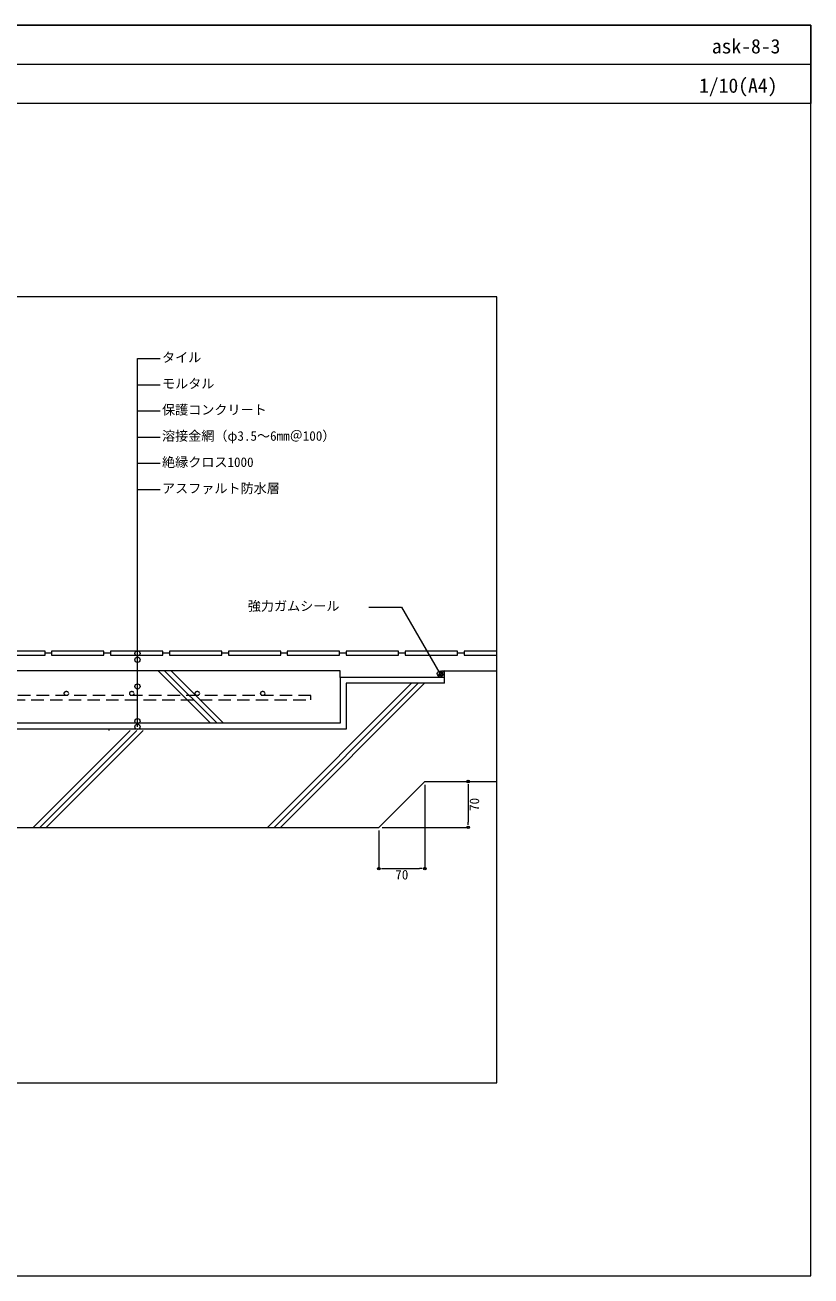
# Model space of a CAD drawing. Units: millimetres, scale not verified. Extents: x -1380 to 1380, y -955 to 955.
# Drawn here: x 179 to 1380, y -955 to 955 of the extents above; entities that cross this region are included whole.
import ezdxf
from ezdxf.enums import TextEntityAlignment as Align

# ---------------------------------------------------------------- set-up
doc = ezdxf.new("R2010")
doc.units = ezdxf.units.MM
doc.header["$LTSCALE"] = 3
doc.linetypes.add('USER1', pattern=[9.525, 6.35, -3.175])
for name, color, linetype, lineweight in [('0-0_0', 7, 'Continuous', 9), ('0-1_HATCH', 9, 'Continuous', 18), ('0-2_KUTAI', 3, 'Continuous', 18), ('0-3_BOUSUI', 1, 'Continuous', 18), ('0-4_MOJI', 7, 'Continuous', 18), ('0-6_KANAMONO', 4, 'USER1', 18), ('0-7_SIAGE', 5, 'Continuous', 18), ('0-A_WAKU', 7, 'Continuous', 18)]:
    doc.layers.add(name, color=color, linetype=linetype, lineweight=lineweight)
doc.styles.add('ＭＳ ゴシック', font='')
doc.styles.get('ＭＳ ゴシック').set_extended_font_data('MS Gothic')

# ---------------------------------------------------------------- blocks, each defined once
blk = doc.blocks.new('_DOT')
at = {"layer": '0-0_0'}
for p, q in [((-0.5, 0), (-1, 0)), ((0.25, 0), (-0.25, 0))]:
    blk.add_line(p, q, dxfattribs=at)
blk.add_circle((0, 0), 0.25, dxfattribs=at)

msp = doc.modelspace()

# ---------------------------------------------------------------- linework, layer by layer
at = {"layer": '0-0_0', "lineweight": 18}
msp.add_line((-1379.957, 895.031), (1380.043, 895.031), dxfattribs=at)
msp.add_lwpolyline([(-899.957, -659.969), (900.043, -659.969), (900.043, 540.031), (-899.957, 540.031)], close=True, dxfattribs=at)
at = {"layer": '0-1_HATCH'}
for p, q in [((382.822, -30.969), (462.822, -110.969)), ((392.722, -30.969), (472.722, -110.969)), ((402.621, -30.969), (482.621, -110.969)), ((550.067, -269.969), (770.067, -49.969)), ((559.967, -269.969), (779.967, -49.969)), ((569.866, -269.969), (789.866, -49.969)), ((192.107, -269.969), (340.107, -121.969)), ((202.007, -269.969), (350.007, -121.969)), ((211.906, -269.969), (359.906, -121.969))]:
    msp.add_line(p, q, dxfattribs=at)
at = {"layer": '0-2_KUTAI'}
for p, q in [((661.043, -30.969), (-239.957, -30.969)), ((661.043, -40.969), (661.043, -30.969)), ((820.043, -30.969), (900.043, -30.969)), ((820.043, -49.969), (820.043, -30.969)), ((720.043, -269.969), (790.043, -199.969)), ((790.043, -199.969), (900.043, -199.969)), ((20.043, -269.969), (720.043, -269.969))]:
    msp.add_line(p, q, dxfattribs=at)
msp.add_lwpolyline([(820.043, -49.969), (670.043, -49.969), (670.043, -119.969), (-899.957, -119.969)], dxfattribs=at)
at = {"layer": '0-3_BOUSUI'}
for p, q in [((810.045, -40.774), (819.848, -30.971)), ((813.427, -40.969), (810.486, -38.027)), ((817.917, -40.969), (811.99, -35.041)), ((820.043, -38.605), (814.254, -32.815)), ((814.34, -40.969), (820.043, -35.266)), ((820.043, -34.115), (817.285, -31.357)), ((818.83, -40.969), (820.043, -39.756))]:
    msp.add_line(p, q, dxfattribs=at)
msp.add_lwpolyline([(820.043, -40.969), (661.043, -40.969), (661.043, -110.969), (-899.957, -110.969)], dxfattribs=at)
msp.add_arc((820.043, -40.969), 10, 90, 180, dxfattribs=at)
at = {"layer": '0-4_MOJI'}
for p, q in [((351.161, -116.541), (351.161, 445.895)), ((351.161, 445.895), (385.737, 445.895)), ((351.161, 405.895), (385.737, 405.895)), ((351.161, 365.895), (385.737, 365.895)), ((351.161, 325.895), (385.737, 325.895)), ((351.161, 285.895), (385.737, 285.895)), ((351.161, 245.895), (385.737, 245.895)), ((790.043, -204.969), (790.043, -333.007)), ((795.043, -199.969), (856.549, -199.969)), ((856.549, -207.969), (856.549, -261.969)), ((720.043, -274.969), (720.043, -333.007)), ((725.043, -269.969), (856.549, -269.969)), ((728.043, -333.007), (782.043, -333.007))]:
    msp.add_line(p, q, dxfattribs=at)
msp.add_lwpolyline([(704.682, 66.232), (754.682, 66.232), (813.214, -35.149)], dxfattribs=at)
for centre in [(351.161, -4.437), (351.161, -14.247), (813.214, -35.149), (351.161, -54.834), (351.161, -107.847), (351.161, -116.541)]:
    msp.add_circle(centre, 4, dxfattribs=at)
at = {"layer": '0-6_KANAMONO', "linetype": 'Continuous'}
msp.add_line((307.535, -119.969), (307.535, -121.969), dxfattribs=at)
at = {"layer": '0-6_KANAMONO'}
msp.add_lwpolyline([(616.299, -68.727), (-182.396, -68.727), (-182.396, -75.189), (616.299, -75.189)], close=True, dxfattribs=at)
for centre in [(242.604, -65.497), (342.604, -65.497), (442.604, -65.497), (542.604, -65.497)]:
    msp.add_circle(centre, 3.231, dxfattribs=at)
at = {"layer": '0-7_SIAGE'}
for p, q in [((220.043, -3.969), (210.043, -3.969)), ((310.043, -3.969), (300.043, -3.969)), ((400.043, -3.969), (390.043, -3.969)), ((490.043, -3.969), (480.043, -3.969)), ((580.043, -3.969), (570.043, -3.969)), ((670.043, -3.969), (660.043, -3.969)), ((760.043, -3.969), (750.043, -3.969)), ((850.043, -3.969), (840.043, -3.969))]:
    msp.add_line(p, q, dxfattribs=at)
for points in [[(130.043, -6.969), (210.043, -6.969), (210.043, -0.969), (130.043, -0.969)], [(220.043, -6.969), (300.043, -6.969), (300.043, -0.969), (220.043, -0.969)], [(310.043, -6.969), (390.043, -6.969), (390.043, -0.969), (310.043, -0.969)], [(400.043, -6.969), (480.043, -6.969), (480.043, -0.969), (400.043, -0.969)], [(490.043, -6.969), (570.043, -6.969), (570.043, -0.969), (490.043, -0.969)], [(580.043, -6.969), (660.043, -6.969), (660.043, -0.969), (580.043, -0.969)], [(670.043, -6.969), (750.043, -6.969), (750.043, -0.969), (670.043, -0.969)], [(760.043, -6.969), (840.043, -6.969), (840.043, -0.969), (760.043, -0.969)]]:
    msp.add_lwpolyline(points, close=True, dxfattribs=at)
msp.add_lwpolyline([(900.043, -0.969), (850.043, -0.969), (850.043, -6.969), (900.043, -6.969)], dxfattribs=at)
at = {"layer": '0-A_WAKU'}
for points in [[(-1379.957, -954.969), (1380.043, -954.969), (1380.043, 955.031), (-1379.957, 955.031)], [(1380.043, 835.031), (-1379.957, 835.031), (-1379.957, 955.031), (1380.043, 955.031)]]:
    msp.add_lwpolyline(points, close=True, dxfattribs=at)

# ---------------------------------------------------------------- block references
at = {"layer": '0-4_MOJI', "xscale": 8, "yscale": 8}
for p, rotation in [((856.549, -199.969), 90), ((856.549, -269.969), 270), ((720.043, -333.007), 180)]:
    msp.add_blockref('_DOT', p, dxfattribs=dict(at, rotation=rotation))
msp.add_blockref('_DOT', (790.043, -333.007), dxfattribs=at)

# ---------------------------------------------------------------- texts
at = {"layer": '0-4_MOJI', "style": 'ＭＳ ゴシック'}
for s, p in [('タイル', (388.737, 435.895)), ('モルタル', (388.737, 395.895)), ('保護コンクリート', (388.737, 355.895)), ('溶接金網（φ3.5～6mm＠100）', (388.737, 315.895)), ('絶縁クロス1000', (388.737, 275.895)), ('アスファルト防水層', (388.737, 235.895)), ('強力ガムシール', (519.753, 56.232)), ('70', (745.043, -354.007))]:
    msp.add_text(s, height=14.66, dxfattribs=at).set_placement(p, align=Align.BOTTOM_LEFT)
msp.add_text('70', height=14.66, rotation=90, dxfattribs=at).set_placement((877.549, -244.969), align=Align.BOTTOM_LEFT)
at = {"layer": '0-A_WAKU', "style": 'ＭＳ ゴシック'}
for s, p in [('ask-8-3', (1228.597, 905.031)), ('1/10(A4)', (1209.104, 845.031))]:
    msp.add_text(s, height=21.99, dxfattribs=at).set_placement(p, align=Align.BOTTOM_LEFT)

doc.saveas('drawing.dxf')
